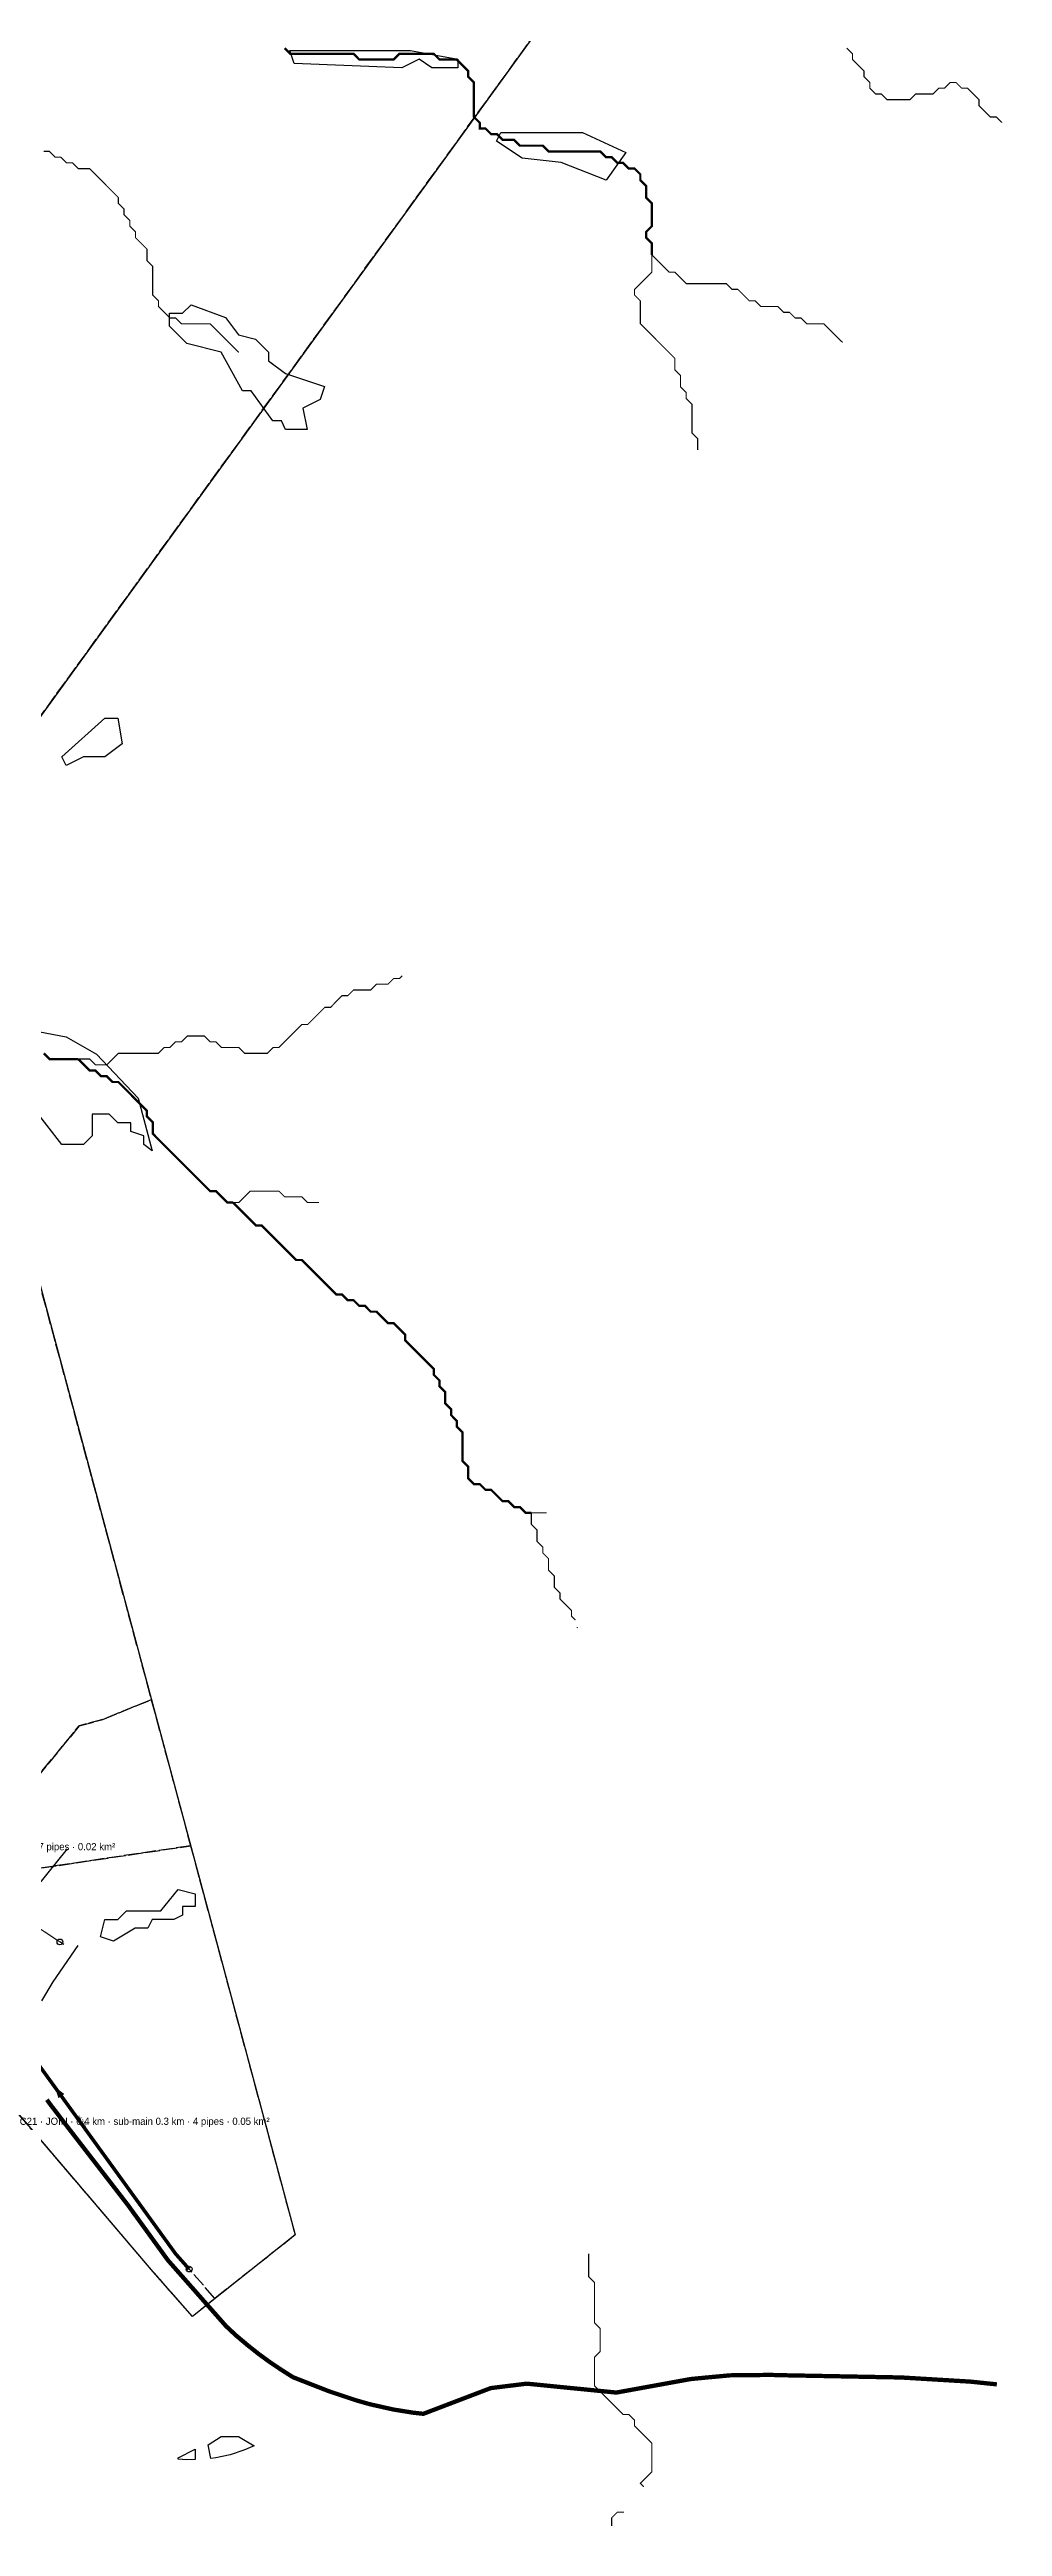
# Model space of a CAD drawing. Header units: metres. Extents: x 442821 to 452274, y 2561971 to 2571293.
# Drawn here: x 451292 to 451957, y 2566590 to 2568316 of the extents above; entities that cross this region are included whole.
import ezdxf
from ezdxf.enums import TextEntityAlignment as Align

# ---------------------------------------------------------------- set-up
doc = ezdxf.new("R2010")
doc.units = ezdxf.units.M
doc.header["$LTSCALE"] = 8
doc.linetypes.add('DASHED', pattern=[1.524, 1.27, -0.254])
for name, color, linetype in [('A_ARROWS', 7, 'Continuous'), ('A_BUILT_2006', 252, 'Continuous'), ('A_CATCH_LABEL', 7, 'Continuous'), ('A_CATCHMENTS', 7, 'Continuous'), ('A_ENVELOPE', 3, 'Continuous'), ('A_GRADIENT', 8, 'Continuous'), ('A_HEAD_GAP', 8, 'Continuous'), ('A_HEADS', 8, 'Continuous'), ('A_MAIN_PIPE', 5, 'Continuous'), ('A_STREAMS', 5, 'Continuous'), ('A_WADI', 4, 'Continuous')]:
    doc.layers.add(name, color=color, linetype=linetype)

msp = doc.modelspace()

# ---------------------------------------------------------------- linework, layer by layer
at = {"layer": 'A_ARROWS', "color": 1}
msp.add_solid([(451295.7, 2566896.5), (451302.5, 2566891.5), (451298.4, 2566888.6)], dxfattribs=at)
at = {"layer": 'A_BUILT_2006', "color": 252}
for points in [[(451282.6, 2567034.8), (451304.6, 2567062.2)], [(451294.7, 2566969.6), (451312.2, 2566994.9)], [(451286.7, 2566956.4), (451294.7, 2566969.6)]]:
    msp.add_lwpolyline(points, dxfattribs=at)
at = {"layer": 'A_CATCHMENTS', "color": 2, "linetype": 'DASHED'}
for points in [[(451933.1, 2568743.7), (451239, 2567787)], [(451248.4, 2567069.5), (451312.9, 2567148), (451329.4, 2567152.4), (451363.1, 2567166.2), (451390.5, 2567064.4), (451262.6, 2567045.4)]]:
    msp.add_lwpolyline(points, dxfattribs=at)
at = {"layer": 'A_CATCHMENTS', "color": 1, "linetype": 'DASHED'}
msp.add_lwpolyline([(451207.7, 2567743.8), (451363.1, 2567166.2), (451329.4, 2567152.4), (451312.9, 2567148), (451248.4, 2567069.5)], dxfattribs=at)
msp.add_lwpolyline([(451232.2, 2566990.2), (451236.9, 2567008.1), (451236.3, 2567012.2), (451237.3, 2567014.5), (451245.7, 2567023.1), (451247.4, 2567027.2), (451258.4, 2567039), (451259.4, 2567039.5), (451262.6, 2567045.4), (451390.5, 2567064.4), (451463.4, 2566793.3), (451391.8, 2566736.6), (451364.5, 2566767.6), (451207.2, 2566951.7), (451204.2, 2566955.8), (451200.9, 2566960.2), (451232.2, 2566990.2)], close=True, dxfattribs=at)
at = {"layer": 'A_ENVELOPE', "color": 3}
msp.add_lwpolyline([(451933.1, 2568743.7), (451207.7, 2567743.8), (451463.4, 2566793.3), (451391.8, 2566736.6), (451364.5, 2566767.6), (451207.2, 2566951.7)], dxfattribs=at)
at = {"layer": 'A_HEAD_GAP', "color": 8, "linetype": 'DASHED'}
for points in [[(451302.2, 2566995.6), (451299.4, 2566997.4)], [(451407.5, 2566749.1), (451389.5, 2566769.5)]]:
    msp.add_lwpolyline(points, dxfattribs=at)
at = {"layer": 'A_HEADS', "color": 1}
for centre in [(451299.4, 2566997.4), (451389.5, 2566769.5)]:
    msp.add_circle(centre, 2, dxfattribs=at)
at = {"layer": 'A_MAIN_PIPE', "color": 5, "const_width": 3}
msp.add_lwpolyline([(451952.7, 2566689.2), (451934.4, 2566691.1), (451886.1, 2566694), (451801.6, 2566695.6), (451794.9, 2566695.8), (451776.5, 2566695.6), (451766.6, 2566695.5), (451750.5, 2566694), (451739.1, 2566692.9), (451687.4, 2566683.5), (451624.9, 2566689.7), (451599.8, 2566686.6), (451552.8, 2566668.7), (451545.5, 2566669.5), (451531.8, 2566671.7), (451515.4, 2566675.4), (451505.9, 2566678.1), (451487, 2566684.4), (451461.9, 2566694.2), (451453.7, 2566699.4), (451445.8, 2566704.7), (451437.7, 2566710.6), (451429.9, 2566716.8), (451422.2, 2566723.3), (451415.2, 2566729.8), (451374.6, 2566775.8), (451346.9, 2566814), (451300.2, 2566874.4), (451297.1, 2566878.5), (451293.3, 2566883.4), (451290.3, 2566887.5)], dxfattribs=at)
at = {"layer": 'A_SECONDARY_HEADER', "color": 1, "linetype": 'DASHED', "const_width": 2.5}
msp.add_lwpolyline([(451389.5, 2566769.5), (451380.1, 2566780.1), (451238.8, 2566975)], dxfattribs=at)
at = {"layer": 'A_SECONDARY_MAIN', "color": 1, "const_width": 0.8}
msp.add_lwpolyline([(451299.4, 2566997.4), (451268.6, 2567017.8)], dxfattribs=at)
at = {"layer": 'A_STREAMS', "color": 5}
for points, const_width in [([(451712.1, 2568172.7), (451712.1, 2568176.7), (451712.1, 2568180.7), (451708.1, 2568184.7), (451708.1, 2568188.7), (451712.1, 2568192.7), (451712.1, 2568196.7), (451712.1, 2568200.7), (451712.1, 2568204.7), (451712.1, 2568208.7), (451708.1, 2568212.7), (451708.1, 2568216.7), (451708.1, 2568220.7), (451704.1, 2568224.8), (451704.1, 2568228.8), (451700.1, 2568232.8), (451696.1, 2568232.8), (451692.1, 2568236.8), (451688.1, 2568236.8), (451684.1, 2568240.8), (451680.1, 2568240.8), (451676.1, 2568244.8), (451672.1, 2568244.8), (451668.1, 2568244.8), (451664.1, 2568244.8), (451660.1, 2568244.8), (451656.1, 2568244.8), (451652.1, 2568244.8), (451648.1, 2568244.8), (451644.1, 2568244.8), (451640.1, 2568244.8), (451636.1, 2568248.8), (451632.1, 2568248.8), (451628.1, 2568248.8), (451624.1, 2568248.8), (451620.1, 2568248.8), (451616.1, 2568252.8), (451612.1, 2568252.8), (451608.1, 2568252.8), (451604.1, 2568256.8), (451600.1, 2568256.8), (451596.1, 2568260.8), (451592.1, 2568260.8), (451592.1, 2568264.8), (451588.1, 2568268.8), (451588.1, 2568272.8), (451588.1, 2568276.8), (451588.1, 2568280.8), (451588.1, 2568284.8), (451588.1, 2568288.8), (451588.1, 2568292.8), (451584.1, 2568296.8), (451584.1, 2568300.8), (451580.1, 2568304.8), (451576.1, 2568308.8), (451572.1, 2568308.8), (451568.1, 2568308.8), (451564.1, 2568308.8), (451560.1, 2568312.8), (451556.1, 2568312.8), (451552.1, 2568312.8), (451548.1, 2568312.8), (451544.1, 2568312.8), (451540.1, 2568312.8), (451536.1, 2568312.8), (451532.1, 2568308.8), (451528.1, 2568308.8), (451524.1, 2568308.8), (451520.1, 2568308.8), (451516.1, 2568308.8), (451512.1, 2568308.8), (451508.1, 2568308.8), (451504.1, 2568312.8), (451500.1, 2568312.8), (451496.1, 2568312.8), (451492.1, 2568312.8), (451488.1, 2568312.8), (451484.1, 2568312.8), (451480.1, 2568312.8), (451476.1, 2568312.8), (451472.1, 2568312.8), (451468.1, 2568312.8), (451464.1, 2568312.8), (451460.1, 2568312.8), (451456.1, 2568316.8)], 1.6), ([(451956.2, 2568264.7), (451956.2, 2568264.8), (451952.2, 2568268.8), (451948.2, 2568268.8), (451944.2, 2568272.8), (451940.2, 2568276.8), (451940.2, 2568280.8), (451936.2, 2568284.8), (451932.2, 2568288.8), (451928.2, 2568288.8), (451924.2, 2568292.8), (451920.2, 2568292.8), (451916.2, 2568288.8), (451912.2, 2568288.8), (451908.2, 2568284.8), (451904.2, 2568284.8), (451900.2, 2568284.8), (451896.2, 2568284.8), (451892.2, 2568280.8), (451888.1, 2568280.8), (451884.1, 2568280.8), (451880.1, 2568280.8), (451876.1, 2568280.8), (451872.1, 2568284.8), (451868.1, 2568284.8), (451864.1, 2568288.8), (451864.1, 2568292.8), (451860.1, 2568296.8), (451860.1, 2568300.8), (451856.1, 2568304.8), (451852.1, 2568308.8), (451852.1, 2568312.8), (451848.1, 2568316.8)], 0.8), ([(451424.1, 2568104.7), (451420.1, 2568108.7), (451416.1, 2568112.7), (451412.1, 2568116.7), (451408.1, 2568120.7), (451404.1, 2568124.7), (451400.1, 2568124.7), (451396.1, 2568124.7), (451392.1, 2568124.7), (451388.1, 2568124.7), (451384.1, 2568124.7), (451380.1, 2568128.7), (451376.1, 2568128.7), (451372.1, 2568132.7), (451368.1, 2568136.7), (451368.1, 2568140.7), (451364.1, 2568144.7), (451364.1, 2568148.7), (451364.1, 2568152.7), (451364.1, 2568156.7), (451364.1, 2568160.7), (451364.1, 2568164.7), (451360.1, 2568168.7), (451360.1, 2568172.7), (451360.1, 2568176.7), (451356.1, 2568180.7), (451352.1, 2568184.7), (451352.1, 2568188.7), (451348.1, 2568192.7), (451348.1, 2568196.7), (451344.1, 2568200.7), (451344.1, 2568204.7), (451340.1, 2568208.7), (451340.1, 2568212.7), (451336.1, 2568216.7), (451332.1, 2568220.7), (451328.1, 2568224.8), (451324.1, 2568228.8), (451320.1, 2568232.8), (451316.1, 2568232.8), (451312.1, 2568232.8), (451308.1, 2568236.8), (451304.1, 2568236.8), (451300.1, 2568240.8), (451296.1, 2568240.8), (451292.1, 2568244.8), (451288.1, 2568244.8)], 0.8), ([(451744.1, 2568036.7), (451744.1, 2568040.7), (451744.1, 2568044.7), (451740.1, 2568048.7), (451740.1, 2568052.7), (451740.1, 2568056.7), (451740.1, 2568060.7), (451740.1, 2568064.7), (451740.1, 2568068.7), (451736.1, 2568072.7), (451736.1, 2568076.7), (451732.1, 2568080.7), (451732.1, 2568084.7), (451732.1, 2568088.7), (451728.1, 2568092.7), (451728.1, 2568096.7), (451728.1, 2568100.7), (451724.1, 2568104.7), (451720.1, 2568108.7), (451716.1, 2568112.7), (451712.1, 2568116.7), (451708.1, 2568120.7), (451704.1, 2568124.7), (451704.1, 2568128.7), (451704.1, 2568132.7), (451704.1, 2568136.7), (451704.1, 2568140.7), (451700.1, 2568144.7), (451700.1, 2568148.7), (451704.1, 2568152.7), (451708.1, 2568156.7), (451712.1, 2568160.7), (451712.1, 2568164.7), (451712.1, 2568168.7), (451712.1, 2568172.7)], 0.8), ([(451845.2, 2568111.7), (451844.1, 2568112.7), (451840.1, 2568116.7), (451836.1, 2568120.7), (451832.1, 2568124.7), (451828.1, 2568124.7), (451824.1, 2568124.7), (451820.1, 2568124.7), (451816.1, 2568128.7), (451812.1, 2568128.7), (451808.1, 2568132.7), (451804.1, 2568132.7), (451800.1, 2568136.7), (451796.1, 2568136.7), (451792.1, 2568136.7), (451788.1, 2568136.7), (451784.1, 2568140.7), (451780.1, 2568140.7), (451776.1, 2568144.7), (451772.1, 2568148.7), (451768.1, 2568148.7), (451764.1, 2568152.7), (451760.1, 2568152.7), (451756.1, 2568152.7), (451752.1, 2568152.7), (451748.1, 2568152.7), (451744.1, 2568152.7), (451740.1, 2568152.7), (451736.1, 2568152.7), (451732.1, 2568156.7), (451728.1, 2568160.7), (451724.1, 2568160.7), (451720.1, 2568164.7), (451716.1, 2568168.7), (451712.1, 2568172.7)], 0.8), ([(451538.1, 2567670.5), (451536.1, 2567668.6), (451532.1, 2567668.6), (451528.1, 2567664.6), (451524.1, 2567664.6), (451520.1, 2567664.6), (451516.1, 2567660.6), (451512.1, 2567660.6), (451508.1, 2567660.6), (451504.1, 2567660.6), (451500.1, 2567656.6), (451496.1, 2567656.6), (451492.1, 2567652.6), (451488.1, 2567648.5), (451484.1, 2567648.5), (451480.1, 2567644.5), (451476.1, 2567640.5), (451472.1, 2567636.5), (451468.1, 2567636.5), (451464.1, 2567632.5), (451460.1, 2567628.5), (451456.1, 2567624.5), (451452.1, 2567620.5), (451448.1, 2567620.5), (451444.1, 2567616.5), (451440.1, 2567616.5), (451436.1, 2567616.5), (451432.1, 2567616.5), (451428.1, 2567616.5), (451424.1, 2567620.5), (451420.1, 2567620.5), (451416.1, 2567620.5), (451412.1, 2567620.5), (451408.1, 2567624.5), (451404.1, 2567624.5), (451400.1, 2567628.5), (451396.1, 2567628.5), (451392.1, 2567628.5), (451388.1, 2567628.5), (451384.1, 2567624.5), (451380.1, 2567624.5), (451376.1, 2567620.5), (451372.1, 2567620.5), (451368.1, 2567616.5), (451364.1, 2567616.5), (451360.1, 2567616.5), (451356.1, 2567616.5), (451352.1, 2567616.5), (451348.1, 2567616.5), (451344.1, 2567616.5), (451340.1, 2567616.5), (451336.1, 2567612.5), (451332.1, 2567608.5), (451328.1, 2567608.5), (451324.1, 2567608.5), (451320.1, 2567612.5), (451316.1, 2567612.5), (451312.1, 2567612.5)], 0.8), ([(451312.1, 2567612.5), (451308.1, 2567612.5), (451304.1, 2567612.5), (451300.1, 2567612.5), (451296.1, 2567612.5), (451292.1, 2567612.5), (451288.1, 2567616.5)], 1.6), ([(451420.1, 2567512.5), (451416.1, 2567512.5), (451412.1, 2567516.5), (451408.1, 2567520.5), (451404.1, 2567520.5), (451400.1, 2567524.5), (451396.1, 2567528.5), (451392.1, 2567532.5), (451388.1, 2567536.5), (451384.1, 2567540.5), (451380.1, 2567544.5), (451376.1, 2567548.5), (451372.1, 2567552.5), (451368.1, 2567556.5), (451364.1, 2567560.5), (451364.1, 2567564.5), (451364.1, 2567568.5), (451360.1, 2567572.5), (451360.1, 2567576.5), (451356.1, 2567580.5), (451352.1, 2567584.5), (451348.1, 2567588.5), (451344.1, 2567592.5), (451340.1, 2567596.5), (451336.1, 2567596.5), (451332.1, 2567600.5), (451328.1, 2567600.5), (451324.1, 2567604.5), (451320.1, 2567604.5), (451316.1, 2567608.5), (451312.1, 2567612.5)], 1.6), ([(451480.1, 2567512.5), (451476.1, 2567512.5), (451472.1, 2567512.5), (451468.1, 2567516.5), (451464.1, 2567516.5), (451460.1, 2567516.5), (451456.1, 2567516.5), (451452.1, 2567520.5), (451448.1, 2567520.5), (451444.1, 2567520.5), (451440.1, 2567520.5), (451436.1, 2567520.5), (451432.1, 2567520.5), (451428.1, 2567516.5), (451424.1, 2567512.5), (451420.1, 2567512.5)], 0.8), ([(451628.1, 2567296.4), (451624.1, 2567296.4), (451620.1, 2567300.4), (451616.1, 2567300.4), (451612.1, 2567304.4), (451608.1, 2567304.4), (451604.1, 2567308.4), (451600.1, 2567312.4), (451596.1, 2567312.4), (451592.1, 2567316.4), (451588.1, 2567316.4), (451584.1, 2567320.4), (451584.1, 2567324.4), (451584.1, 2567328.4), (451580.1, 2567332.4), (451580.1, 2567336.4), (451580.1, 2567340.4), (451580.1, 2567344.4), (451580.1, 2567348.4), (451580.1, 2567352.4), (451576.1, 2567356.4), (451576.1, 2567360.4), (451572.1, 2567364.5), (451572.1, 2567368.5), (451568.1, 2567372.5), (451568.1, 2567376.5), (451568.1, 2567380.5), (451564.1, 2567384.5), (451564.1, 2567388.5), (451560.1, 2567392.5), (451560.1, 2567396.5), (451556.1, 2567400.5), (451552.1, 2567404.5), (451548.1, 2567408.5), (451544.1, 2567412.5), (451540.1, 2567416.5), (451540.1, 2567420.5), (451536.1, 2567424.5), (451532.1, 2567428.5), (451528.1, 2567428.5), (451524.1, 2567432.5), (451520.1, 2567436.5), (451516.1, 2567436.5), (451512.1, 2567440.5), (451508.1, 2567440.5), (451504.1, 2567444.5), (451500.1, 2567444.5), (451496.1, 2567448.5), (451492.1, 2567448.5), (451488.1, 2567452.5), (451484.1, 2567456.5), (451480.1, 2567460.5), (451476.1, 2567464.5), (451472.1, 2567468.5), (451468.1, 2567472.5), (451464.1, 2567472.5), (451460.1, 2567476.5), (451456.1, 2567480.5), (451452.1, 2567484.5), (451448.1, 2567488.5), (451444.1, 2567492.5), (451440.1, 2567496.5), (451436.1, 2567496.5), (451432.1, 2567500.5), (451428.1, 2567504.5), (451424.1, 2567508.5), (451420.1, 2567512.5)], 1.6), ([(451638.7, 2567296.4), (451636.1, 2567296.4), (451632.1, 2567296.4), (451628.1, 2567296.4)], 0.8), ([(451658.8, 2567221.7), (451656.1, 2567224.4), (451656.1, 2567228.4), (451652.1, 2567232.4), (451648.1, 2567236.4), (451648.1, 2567240.4), (451644.1, 2567244.4), (451644.1, 2567248.4), (451644.1, 2567252.4), (451640.1, 2567256.4), (451640.1, 2567260.4), (451640.1, 2567264.4), (451636.1, 2567268.4), (451636.1, 2567272.4), (451632.1, 2567276.4), (451632.1, 2567280.4), (451632.1, 2567284.4), (451628.1, 2567288.4), (451628.1, 2567292.4), (451628.1, 2567296.4)], 0.8), ([(451660.3, 2567216.2), (451660.1, 2567216.4), (451660.1, 2567216.9)], 0.8), ([(451668.1, 2566780.2), (451668.1, 2566776.2), (451668.1, 2566772.2), (451668.1, 2566768.2), (451668.1, 2566764.2), (451672.1, 2566760.2), (451672.1, 2566756.2), (451672.1, 2566752.2), (451672.1, 2566748.2), (451672.1, 2566744.2), (451672.1, 2566740.2), (451672.1, 2566736.2), (451672.1, 2566732.2), (451676.1, 2566728.2), (451676.1, 2566724.2), (451676.1, 2566720.2), (451676.1, 2566716.2), (451676.1, 2566712.2), (451672.1, 2566708.2), (451672.1, 2566704.2), (451672.1, 2566700.2), (451672.1, 2566696.2), (451672.1, 2566692.2), (451672.1, 2566688.2), (451676.1, 2566684.2), (451680.1, 2566680.2), (451684.1, 2566676.2), (451688.1, 2566672.2), (451692.1, 2566668.2), (451696.1, 2566668.2), (451700.1, 2566664.2), (451700.1, 2566660.2), (451704.1, 2566656.2), (451708.1, 2566652.2), (451712.1, 2566648.2), (451712.1, 2566644.2), (451712.1, 2566640.2), (451712.1, 2566636.2), (451712.1, 2566632.2), (451712.1, 2566628.2), (451708.1, 2566624.2), (451704.1, 2566620.2), (451706.5, 2566617.8)], 0.8), ([(451692.8, 2566600.2), (451692.1, 2566600.2), (451688.1, 2566600.2), (451684.1, 2566596.2), (451684.1, 2566592.2), (451684.1, 2566590.6)], 0.8)]:
    msp.add_lwpolyline(points, dxfattribs=dict(at, const_width=const_width))
at = {"layer": 'A_WADI', "color": 4}
for points in [[(451543.8, 2568315), (451576.8, 2568309), (451576.8, 2568303), (451558.8, 2568303), (451549.8, 2568309), (451537.8, 2568303), (451462.8, 2568306), (451459.8, 2568315), (451543.8, 2568315)], [(451648.8, 2568237), (451621.8, 2568240), (451603.8, 2568252), (451606.8, 2568258), (451663.8, 2568258), (451694.1, 2568244), (451680.2, 2568224.8), (451648.8, 2568237)], [(451414.8, 2568129), (451423.8, 2568117), (451435.8, 2568114), (451444.8, 2568105), (451444.8, 2568099), (451456.8, 2568090), (451483.8, 2568081), (451480.8, 2568072), (451468.8, 2568066), (451471.8, 2568051), (451456.8, 2568051), (451453.8, 2568057), (451447.8, 2568057), (451432.8, 2568078), (451426.8, 2568078), (451411.8, 2568105), (451387.8, 2568111), (451375.8, 2568123), (451375.8, 2568132), (451384.8, 2568132), (451390.8, 2568138), (451414.8, 2568129)], [(451339.8, 2567850), (451342.8, 2567832), (451330.8, 2567823), (451315.8, 2567823), (451303.8, 2567817), (451300.8, 2567823), (451330.8, 2567850), (451339.8, 2567850)], [(451357.8, 2567553), (451357.8, 2567559), (451348.8, 2567562), (451348.8, 2567568), (451339.8, 2567568), (451333.8, 2567574), (451321.8, 2567574), (451321.8, 2567559), (451315.8, 2567553), (451300.8, 2567553), (451279.8, 2567580), (451267.8, 2567586), (451261.8, 2567601), (451246.8, 2567613), (451246.8, 2567625), (451255.8, 2567637), (451303.8, 2567628), (451324.8, 2567616), (451353.9, 2567585.2), (451363.8, 2567548.5), (451357.8, 2567553)], [(451393.8, 2567031), (451393.8, 2567022), (451384.8, 2567022), (451384.8, 2567016), (451378.8, 2567013), (451363.8, 2567013), (451360.8, 2567007), (451351.8, 2567007), (451336.8, 2566998), (451327.8, 2567001), (451330.8, 2567013), (451339.8, 2567013), (451345.8, 2567019), (451369.8, 2567019), (451381.8, 2567034), (451393.8, 2567031)], [(451381.8, 2566638), (451393.8, 2566644), (451393.8, 2566636.8), (451388, 2566636.7), (451381.8, 2566637.2), (451381.8, 2566638)], [(451402.8, 2566647), (451411.8, 2566653), (451423.8, 2566653), (451434.8, 2566646.4), (451427.6, 2566643.3), (451418, 2566640.1), (451408.1, 2566638), (451404.7, 2566637.6), (451402.8, 2566647)]]:
    msp.add_lwpolyline(points, close=True, dxfattribs=at)

# ---------------------------------------------------------------- texts
at = {"layer": 'A_CATCH_LABEL', "color": 2}
msp.add_text('C26 · JOIN · 0.3 km · sub-main 0.0 km · 7 pipes · 0.02 km²', height=5, dxfattribs=at).set_placement((451250.8, 2567063.8), align=Align.MIDDLE_CENTER)
at = {"layer": 'A_CATCH_LABEL', "color": 1}
msp.add_text('C21 · JOIN · 0.4 km · sub-main 0.3 km · 4 pipes · 0.05 km²', height=5, dxfattribs=at).set_placement((451358.5, 2566872.5), align=Align.MIDDLE_CENTER)
at = {"layer": 'A_GRADIENT', "color": 1}
msp.add_text('+0.50%', height=2, rotation=305.9379, dxfattribs=at).set_placement((451313.6, 2566871.9), align=Align.BOTTOM_CENTER)

doc.saveas('drawing.dxf')
